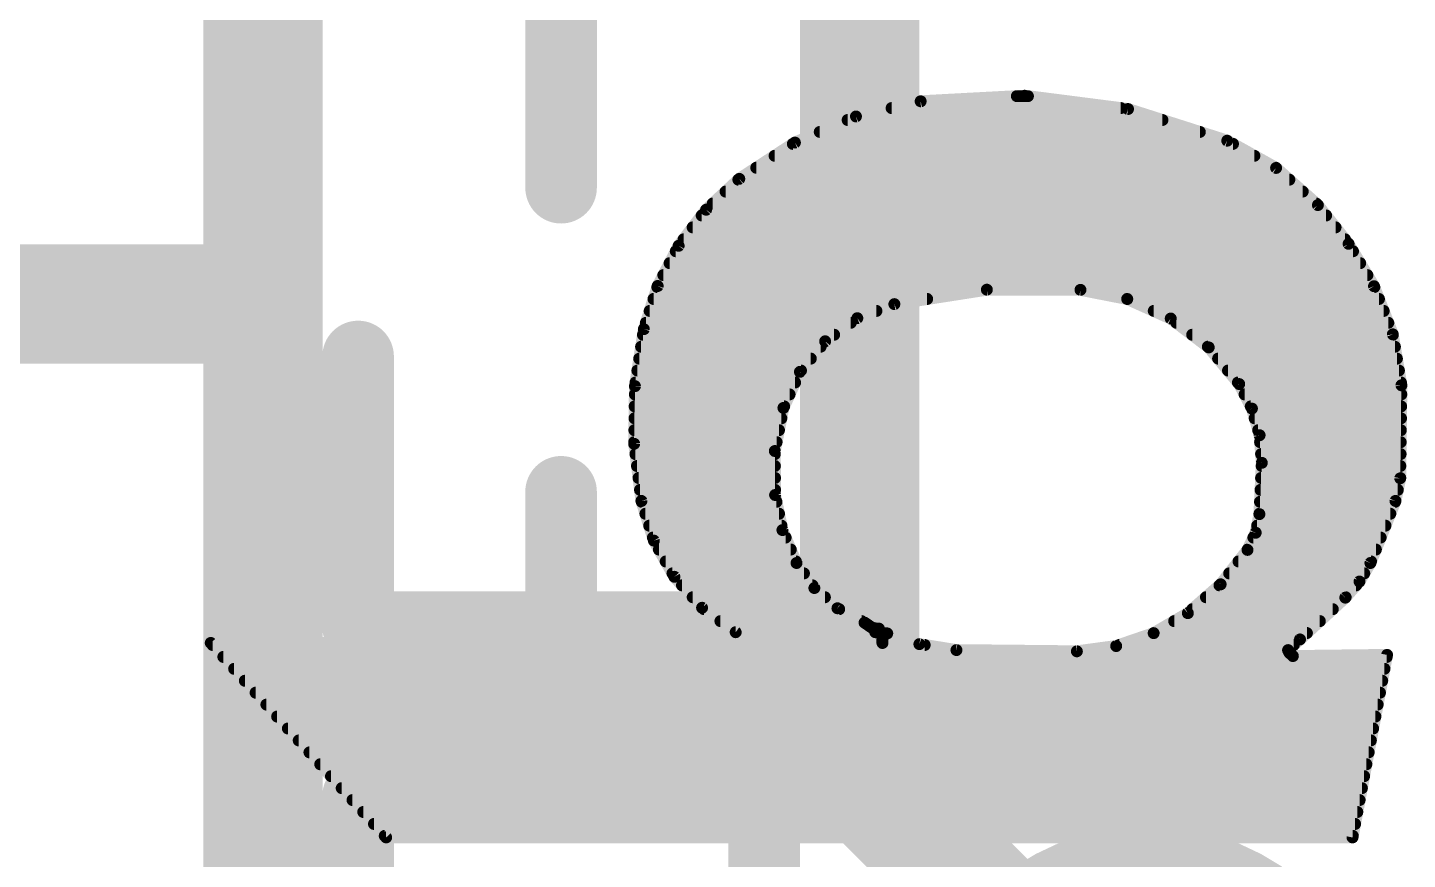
# Model space of a CAD drawing. Extents: x -0.1 to 15.4, y -0.1 to 24.3.
# Drawn here: x 5.214 to 8.151, y 5.436 to 7.207 of the extents above; entities that cross this region are included whole.
import ezdxf

# ---------------------------------------------------------------- set-up
doc = ezdxf.new("R2010")
doc.units = 0
for name, color, linetype in [('1', 12, 'CONTINUOUS'), ('18', 110, 'CONTINUOUS'), ('21', 41, 'CONTINUOUS'), ('22', 40, 'CONTINUOUS')]:
    doc.layers.add(name, color=color, linetype=linetype)

# ---------------------------------------------------------------- blocks, each defined once
blk = doc.blocks.new('ROUNDV')
at = {"const_width": 0.5}
blk.add_lwpolyline([(0, -0.25, 1), (0, 0.25, 1), (0, -0.25)], format="xyb", dxfattribs=at)

msp = doc.modelspace()

# ---------------------------------------------------------------- linework, layer by layer
at = {"layer": '1', "const_width": 0.254}
for points in [[(5.715, 6.619), (5.715, 10.0838)], [(6.985, 5.615), (6.985, 10.0838)], [(5.715, 6.619), (2.54, 6.619)], [(5.715, 1.905), (5.715, 6.619)], [(7.6, 5), (6.985, 5.615)]]:
    msp.add_lwpolyline(points, dxfattribs=at)
at = {"layer": '1', "const_width": 0.127}
for points in [[(5.7785, 6.619, 1), (5.6515, 6.619)], [(5.715, 6.5555, 1), (5.715, 6.6825)], [(5.6515, 6.619, 1), (5.7785, 6.619)], [(7.0299, 5.6599, 1), (6.9401, 5.5701)], [(6.9215, 5.615, 1), (7.0485, 5.615)]]:
    msp.add_lwpolyline(points, format="xyb", dxfattribs=at)
at = {"layer": '21', "const_width": 0.1524}
for points in [[(6.3496, 6.8663), (6.3496, 7.4425)], [(5.9175, 5.9308), (5.9175, 6.507)], [(6.3496, 5.9308), (6.3496, 6.2189)], [(6.7818, 5.9308), (5.9175, 5.9308)], [(5.9175, 5.5715), (5.9175, 4.9952)], [(6.7818, 4.9952), (6.7818, 5.5715)]]:
    msp.add_lwpolyline(points, dxfattribs=at)
at = {"layer": '21', "const_width": 0.0762}
for points in [[(6.3115, 6.8663, 1), (6.3877, 6.8663)], [(5.9556, 6.507, 1), (5.8794, 6.507)], [(6.3877, 6.2189, 1), (6.3115, 6.2189)], [(5.9175, 5.9689, 1), (5.9175, 5.8927)], [(6.7818, 5.8927, 1), (6.7818, 5.9689)], [(5.8794, 5.9308, 1), (5.9556, 5.9308)], [(6.3115, 5.9308, 1), (6.3877, 5.9308)], [(5.9556, 5.5715, 1), (5.8794, 5.5715)], [(6.8199, 5.5715, 1), (6.7437, 5.5715)]]:
    msp.add_lwpolyline(points, format="xyb", dxfattribs=at)
at = {"layer": '22', "const_width": 0.0254}
for points in [[(7.1151, 7.0503), (6.9775, 7.018)], [(7.3366, 7.0621), (7.1151, 7.0503)], [(7.32, 7.0612), (7.3435, 7.0612)], [(7.5566, 7.0338), (7.3366, 7.0621)], [(6.9775, 7.018), (6.8474, 6.9624)], [(6.9597, 7.0104), (7.63, 7.0104)], [(7.0533, 7.0358), (7.5411, 7.0358)], [(7.7679, 6.9664), (7.5566, 7.0338)], [(6.9003, 6.985), (7.7096, 6.985)], [(6.8474, 6.9624), (6.729, 6.8852)], [(6.8431, 6.9596), (7.7801, 6.9596)], [(7.8719, 6.9084), (7.7679, 6.9664)], [(6.8042, 6.9342), (7.8257, 6.9342)], [(6.7652, 6.9088), (7.8712, 6.9088)], [(7.9609, 6.8293), (7.8719, 6.9084)], [(6.729, 6.8852), (6.6583, 6.8194)], [(6.7271, 6.8834), (7.9001, 6.8834)], [(6.6725, 6.8326), (7.9572, 6.8326)], [(6.6998, 6.858), (7.9286, 6.858)], [(6.6583, 6.8194), (6.5999, 6.7426)], [(6.649, 6.8072), (7.9784, 6.8072)], [(8.0262, 6.7468), (7.9609, 6.8293)], [(6.6297, 6.7818), (7.9985, 6.7818)], [(6.6104, 6.7564), (8.0186, 6.7564)], [(8.0803, 6.6566), (8.0262, 6.7468)], [(6.5999, 6.7426), (6.5553, 6.657)], [(6.5938, 6.731), (8.0357, 6.731)], [(6.5806, 6.7056), (8.0509, 6.7056)], [(6.5553, 6.657), (6.5258, 6.5651)], [(6.5673, 6.6802), (8.0662, 6.6802)], [(8.1203, 6.5542), (8.0803, 6.6566)], [(6.5464, 6.6294), (7.129, 6.6294)], [(6.5545, 6.6548), (8.081, 6.6548)], [(7.0592, 6.6185), (7.2561, 6.6492)], [(7.2561, 6.6492), (7.4554, 6.6489)], [(7.4554, 6.6489), (7.555, 6.6294)], [(7.5548, 6.6294), (8.0909, 6.6294)], [(7.555, 6.6294), (7.6476, 6.5878)], [(6.5383, 6.604), (7.021, 6.604)], [(6.9803, 6.5886), (7.0592, 6.6185)], [(7.6115, 6.604), (8.1009, 6.604)], [(6.5301, 6.5786), (6.9664, 6.5786)], [(6.9118, 6.5394), (6.9803, 6.5886)], [(7.6476, 6.5878), (7.7284, 6.5264)], [(7.6597, 6.5786), (8.1108, 6.5786)], [(6.5258, 6.5651), (6.5069, 6.4438)], [(6.5239, 6.5532), (6.931, 6.5532)], [(6.8581, 6.4742), (6.9118, 6.5394)], [(7.6932, 6.5532), (8.1205, 6.5532)], [(8.1387, 6.4457), (8.1203, 6.5542)], [(6.52, 6.5278), (6.9022, 6.5278)], [(7.7266, 6.5278), (8.1248, 6.5278)], [(7.7284, 6.5264), (7.7933, 6.4483)], [(6.516, 6.5024), (6.8813, 6.5024)], [(7.7484, 6.5024), (8.1291, 6.5024)], [(6.5081, 6.4516), (6.8478, 6.4516)], [(6.5121, 6.477), (6.8604, 6.477)], [(6.823, 6.3975), (6.8581, 6.4742)], [(7.7695, 6.477), (8.1334, 6.477)], [(7.7906, 6.4516), (8.1377, 6.4516)], [(6.5069, 6.4438), (6.5052, 6.3211)], [(6.5067, 6.4262), (6.8361, 6.4262)], [(7.7933, 6.4483), (7.8205, 6.396)], [(7.8048, 6.4262), (8.1385, 6.4262)], [(8.1362, 6.2476), (8.1387, 6.4457)], [(6.5063, 6.4008), (6.8245, 6.4008)], [(6.8046, 6.3057), (6.823, 6.3975)], [(7.818, 6.4008), (8.1381, 6.4008)], [(7.8205, 6.396), (7.8368, 6.3394)], [(6.5059, 6.3754), (6.8186, 6.3754)], [(7.8264, 6.3754), (8.1378, 6.3754)], [(6.5056, 6.35), (6.8135, 6.35)], [(7.8337, 6.35), (8.1375, 6.35)], [(7.8368, 6.3394), (7.8415, 6.2806)], [(6.5052, 6.3246), (6.8084, 6.3246)], [(6.5052, 6.3211), (6.5207, 6.1994)], [(6.8052, 6.2121), (6.8046, 6.3057)], [(7.8379, 6.3246), (8.1372, 6.3246)], [(6.508, 6.2992), (6.8047, 6.2992)], [(7.8415, 6.2806), (7.8364, 6.1714)], [(7.84, 6.2992), (8.1369, 6.2992)], [(6.5112, 6.2738), (6.8048, 6.2738)], [(6.5145, 6.2484), (6.805, 6.2484)], [(7.84, 6.2484), (8.1362, 6.2484)], [(7.8412, 6.2738), (8.1365, 6.2738)], [(8.126, 6.1994), (8.1362, 6.2476)], [(6.5177, 6.223), (6.8051, 6.223)], [(7.8388, 6.223), (8.131, 6.223)], [(6.5207, 6.1994), (6.5471, 6.115)], [(6.5213, 6.1976), (6.8082, 6.1976)], [(6.8209, 6.1374), (6.8052, 6.2121)], [(7.8376, 6.1976), (8.1253, 6.1976)], [(8.0727, 6.0673), (8.126, 6.1994)], [(6.5292, 6.1722), (6.8136, 6.1722)], [(7.8364, 6.1714), (7.8285, 6.1317)], [(7.8364, 6.1722), (8.115, 6.1722)], [(6.5372, 6.1468), (6.8189, 6.1468)], [(6.8509, 6.0673), (6.8209, 6.1374)], [(7.8285, 6.1317), (7.811, 6.0952)], [(7.8315, 6.1468), (8.1048, 6.1468)], [(6.5451, 6.1214), (6.8277, 6.1214)], [(6.5471, 6.115), (6.5908, 6.038)], [(7.8235, 6.1214), (8.0945, 6.1214)], [(6.5579, 6.096), (6.8386, 6.096)], [(6.5723, 6.0706), (6.8495, 6.0706)], [(7.811, 6.0952), (7.7538, 6.022)], [(7.7918, 6.0706), (8.074, 6.0706)], [(7.8114, 6.096), (8.0843, 6.096)], [(6.5867, 6.0452), (6.8667, 6.0452)], [(6.8888, 6.0141), (6.8509, 6.0673)], [(7.772, 6.0452), (8.0596, 6.0452)], [(8.0494, 6.028), (8.0727, 6.0673)], [(6.5908, 6.038), (6.6498, 5.972)], [(6.6071, 6.0198), (6.8848, 6.0198)], [(6.938, 5.971), (6.8888, 6.0141)], [(7.7538, 6.022), (7.684, 5.9606)], [(7.7514, 6.0198), (8.0423, 6.0198)], [(8.0193, 5.9936), (8.0494, 6.028)], [(6.6298, 5.9944), (6.9113, 5.9944)], [(7.7225, 5.9944), (8.02, 5.9944)], [(7.9228, 5.9047), (8.0193, 5.9936)], [(6.6498, 5.972), (6.7214, 5.92)], [(6.654, 5.969), (6.9417, 5.969)], [(6.9957, 5.9403), (6.938, 5.971)], [(7.684, 5.9606), (7.6112, 5.918)], [(7.6936, 5.969), (7.9926, 5.969)], [(6.6889, 5.9436), (6.9895, 5.9436)], [(7.0033, 5.9352), (6.9957, 5.9403)], [(7.0114, 5.9296), (7.0033, 5.9352)], [(7.0211, 5.9276), (7.0114, 5.9296)], [(7.0186, 5.92), (7.0262, 5.9276)], [(7.0262, 5.9276), (7.0211, 5.9276)], [(7.6549, 5.9436), (7.965, 5.9436)], [(7.0338, 5.8971), (5.6038, 5.8971)], [(5.6038, 5.8971), (5.9772, 5.4831)], [(5.6077, 5.8928), (7.1237, 5.8928)], [(6.7214, 5.92), (7.0186, 5.92)], [(7.0344, 5.9135), (7.0338, 5.9098)], [(7.0338, 5.9098), (7.0338, 5.8971)], [(7.0368, 5.9165), (7.0344, 5.9135)], [(7.0403, 5.9179), (7.0368, 5.9165)], [(7.044, 5.9174), (7.0403, 5.9179)], [(7.1125, 5.8946), (7.044, 5.9174)], [(7.1913, 5.8819), (7.1125, 5.8946)], [(7.6112, 5.918), (7.5314, 5.8906)], [(7.5379, 5.8928), (7.9095, 5.8928)], [(7.6115, 5.9182), (7.9375, 5.9182)], [(7.8974, 5.8819), (7.9228, 5.9047)], [(5.6306, 5.8674), (8.1074, 5.8674)], [(7.4478, 5.8793), (7.1913, 5.8819)], [(7.5314, 5.8906), (7.4478, 5.8793)], [(7.8999, 5.8768), (7.8974, 5.8819)], [(7.9076, 5.8692), (7.8999, 5.8768)], [(8.1082, 5.8717), (7.9076, 5.8692)], [(8.0346, 5.4831), (8.1082, 5.8717)], [(5.6535, 5.842), (8.1026, 5.842)], [(5.6764, 5.8166), (8.0978, 5.8166)], [(5.6993, 5.7912), (8.093, 5.7912)], [(5.7222, 5.7658), (8.0881, 5.7658)], [(5.7451, 5.7404), (8.0833, 5.7404)], [(5.768, 5.715), (8.0785, 5.715)], [(5.791, 5.6896), (8.0737, 5.6896)], [(5.8139, 5.6642), (8.0689, 5.6642)], [(5.8368, 5.6388), (8.0641, 5.6388)], [(5.8597, 5.6134), (8.0593, 5.6134)], [(5.8826, 5.588), (8.0545, 5.588)], [(5.9055, 5.5626), (8.0497, 5.5626)], [(5.9284, 5.5372), (8.0448, 5.5372)], [(5.9513, 5.5118), (8.04, 5.5118)], [(5.9742, 5.4864), (8.0352, 5.4864)], [(5.9772, 5.4831), (8.0346, 5.4831)]]:
    msp.add_lwpolyline(points, dxfattribs=at)
at = {"layer": '22', "const_width": 0.0127}
for points in [[(7.1148, 7.0566, 1), (7.1154, 7.044)], [(7.1166, 7.0441, 1), (7.1136, 7.0565)], [(7.32, 7.0676, 1), (7.32, 7.0549)], [(7.3374, 7.0684, 1), (7.3358, 7.0558)], [(7.3369, 7.0557, 1), (7.3363, 7.0684)], [(7.3435, 7.0549, 1), (7.3435, 7.0676)], [(6.9597, 7.0168, 1), (6.9597, 7.0041)], [(6.976, 7.0242, 1), (6.9789, 7.0118)], [(6.9799, 7.0122, 1), (6.975, 7.0238)], [(7.0533, 7.0422, 1), (7.0533, 7.0294)], [(7.5411, 7.0294, 1), (7.5411, 7.0422)], [(7.5585, 7.0399, 1), (7.5547, 7.0278)], [(7.5558, 7.0275, 1), (7.5574, 7.0401)], [(7.63, 7.0041, 1), (7.63, 7.0168)], [(6.9003, 6.9914, 1), (6.9003, 6.9787)], [(7.7096, 6.9787, 1), (7.7096, 6.9914)], [(6.8431, 6.966, 1), (6.8431, 6.9532)], [(6.845, 6.9682, 1), (6.8499, 6.9566)], [(6.8509, 6.9571, 1), (6.844, 6.9677)], [(7.771, 6.9719, 1), (7.7648, 6.9609)], [(7.766, 6.9604, 1), (7.7698, 6.9724)], [(7.7801, 6.9532, 1), (7.7801, 6.966)], [(6.8042, 6.9406, 1), (6.8042, 6.9279)], [(7.8257, 6.9279, 1), (7.8257, 6.9406)], [(6.7652, 6.9152, 1), (6.7652, 6.9024)], [(7.8761, 6.9132, 1), (7.8677, 6.9037)], [(7.8688, 6.9029, 1), (7.875, 6.914)], [(7.8712, 6.9024, 1), (7.8712, 6.9152)], [(6.7271, 6.8898, 1), (6.7271, 6.877)], [(6.7255, 6.8905, 1), (6.7325, 6.8799)], [(6.7333, 6.8806, 1), (6.7247, 6.8898)], [(7.9001, 6.877, 1), (7.9001, 6.8898)], [(6.6725, 6.839, 1), (6.6725, 6.8262)], [(6.6998, 6.8644, 1), (6.6998, 6.8517)], [(7.9286, 6.8517, 1), (7.9286, 6.8644)], [(7.9572, 6.8262, 1), (7.9572, 6.839)], [(6.649, 6.8136, 1), (6.649, 6.8008)], [(6.654, 6.8241, 1), (6.6627, 6.8148)], [(6.6634, 6.8156, 1), (6.6533, 6.8233)], [(7.9659, 6.8332, 1), (7.9559, 6.8254)], [(7.9567, 6.8246, 1), (7.9651, 6.834)], [(7.9784, 6.8008, 1), (7.9784, 6.8136)], [(6.6297, 6.7882, 1), (6.6297, 6.7755)], [(7.9985, 6.7755, 1), (7.9985, 6.7882)], [(6.6104, 6.7628, 1), (6.6104, 6.75)], [(8.0186, 6.75, 1), (8.0186, 6.7628)], [(8.0317, 6.7501, 1), (8.0208, 6.7436)], [(8.0212, 6.7429, 1), (8.0312, 6.7508)], [(6.5938, 6.7374, 1), (6.5938, 6.7247)], [(6.5948, 6.7465, 1), (6.6049, 6.7388)], [(6.6055, 6.7397, 1), (6.5942, 6.7456)], [(8.0357, 6.7247, 1), (8.0357, 6.7374)], [(6.5806, 6.712, 1), (6.5806, 6.6993)], [(8.0509, 6.6993, 1), (8.0509, 6.712)], [(6.5613, 6.6551, 1), (6.5492, 6.659)], [(6.5673, 6.6866, 1), (6.5673, 6.6738)], [(8.0662, 6.6738, 1), (8.0662, 6.6866)], [(8.0862, 6.6589, 1), (8.0744, 6.6543)], [(6.5464, 6.6358, 1), (6.5464, 6.6231)], [(6.5545, 6.6612, 1), (6.5545, 6.6485)], [(6.5496, 6.66, 1), (6.5609, 6.6541)], [(7.129, 6.6231, 1), (7.129, 6.6358)], [(7.2561, 6.6556, 1), (7.2561, 6.6429)], [(7.2571, 6.643, 1), (7.2551, 6.6555)], [(7.4566, 6.6551, 1), (7.4542, 6.6427)], [(7.4554, 6.6426, 1), (7.4554, 6.6552)], [(7.5548, 6.6358, 1), (7.5548, 6.6231)], [(7.5576, 6.6351, 1), (7.5524, 6.6236)], [(7.5538, 6.6231, 1), (7.5562, 6.6356)], [(8.0749, 6.6533, 1), (8.0857, 6.6599)], [(8.081, 6.6485, 1), (8.081, 6.6612)], [(8.0909, 6.6231, 1), (8.0909, 6.6358)], [(6.5383, 6.6104, 1), (6.5383, 6.5976)], [(7.021, 6.5976, 1), (7.021, 6.6104)], [(7.0582, 6.6248, 1), (7.0602, 6.6122)], [(7.0615, 6.6126, 1), (7.0569, 6.6244)], [(7.6115, 6.6104, 1), (7.6115, 6.5976)], [(8.1009, 6.5976, 1), (8.1009, 6.6104)], [(6.5301, 6.585, 1), (6.5301, 6.5723)], [(6.9664, 6.5723, 1), (6.9664, 6.585)], [(6.9781, 6.5945, 1), (6.9826, 6.5826)], [(6.984, 6.5834, 1), (6.9766, 6.5937)], [(7.6515, 6.5929, 1), (7.6438, 6.5827)], [(7.645, 6.582, 1), (7.6502, 6.5936)], [(7.6597, 6.585, 1), (7.6597, 6.5723)], [(8.1108, 6.5723, 1), (8.1108, 6.585)], [(6.5239, 6.5596, 1), (6.5239, 6.5469)], [(6.5321, 6.5641, 1), (6.5195, 6.5661)], [(6.5198, 6.567, 1), (6.5318, 6.5632)], [(6.9167, 6.5353, 1), (6.9069, 6.5434)], [(6.931, 6.5469, 1), (6.931, 6.5596)], [(7.6932, 6.5596, 1), (7.6932, 6.5469)], [(8.1266, 6.5552, 1), (8.1141, 6.5531)], [(8.1144, 6.5518, 1), (8.1263, 6.5565)], [(8.1205, 6.5469, 1), (8.1205, 6.5596)], [(6.52, 6.5342, 1), (6.52, 6.5214)], [(6.9022, 6.5214, 1), (6.9022, 6.5342)], [(6.9081, 6.5445, 1), (6.9155, 6.5342)], [(7.7266, 6.5342, 1), (7.7266, 6.5214)], [(7.7333, 6.5304, 1), (7.7236, 6.5223)], [(7.7246, 6.5213, 1), (7.7323, 6.5314)], [(8.1248, 6.5214, 1), (8.1248, 6.5342)], [(6.516, 6.5088, 1), (6.516, 6.4961)], [(6.8813, 6.4961, 1), (6.8813, 6.5088)], [(7.7484, 6.5088, 1), (7.7484, 6.4961)], [(8.1291, 6.4961, 1), (8.1291, 6.5088)], [(6.5081, 6.458, 1), (6.5081, 6.4452)], [(6.5121, 6.4834, 1), (6.5121, 6.4707)], [(6.8478, 6.4452, 1), (6.8478, 6.458)], [(6.8532, 6.4783, 1), (6.863, 6.4702)], [(6.8639, 6.4716, 1), (6.8523, 6.4769)], [(6.8604, 6.4707, 1), (6.8604, 6.4834)], [(7.7695, 6.4834, 1), (7.7695, 6.4707)], [(7.7906, 6.458, 1), (7.7906, 6.4452)], [(8.1334, 6.4707, 1), (8.1334, 6.4834)], [(8.1377, 6.4452, 1), (8.1377, 6.458)], [(6.5067, 6.4326, 1), (6.5067, 6.4199)], [(6.5132, 6.4438, 1), (6.5005, 6.4439)], [(6.5006, 6.4448, 1), (6.5132, 6.4429)], [(6.8361, 6.4199, 1), (6.8361, 6.4326)], [(7.7989, 6.4512, 1), (7.7877, 6.4454)], [(7.7884, 6.4442, 1), (7.7982, 6.4524)], [(7.8048, 6.4326, 1), (7.8048, 6.4199)], [(8.145, 6.4456, 1), (8.1324, 6.4458)], [(8.1324, 6.4446, 1), (8.145, 6.4468)], [(8.1385, 6.4199, 1), (8.1385, 6.4326)], [(6.5063, 6.4072, 1), (6.5063, 6.3944)], [(6.8172, 6.4001, 1), (6.8288, 6.3949)], [(6.8292, 6.3963, 1), (6.8168, 6.3987)], [(6.8245, 6.3944, 1), (6.8245, 6.4072)], [(7.818, 6.4072, 1), (7.818, 6.3944)], [(7.8266, 6.3978, 1), (7.8144, 6.3942)], [(7.8148, 6.3931, 1), (7.8261, 6.3989)], [(8.1381, 6.3944, 1), (8.1381, 6.4072)], [(6.5059, 6.3818, 1), (6.5059, 6.369)], [(6.8186, 6.369, 1), (6.8186, 6.3818)], [(7.8264, 6.3818, 1), (7.8264, 6.369)], [(8.1378, 6.369, 1), (8.1378, 6.3818)], [(6.5056, 6.3564, 1), (6.5056, 6.3437)], [(6.8135, 6.3437, 1), (6.8135, 6.3564)], [(7.8337, 6.3564, 1), (7.8337, 6.3437)], [(7.8431, 6.3399, 1), (7.8304, 6.3388)], [(7.8307, 6.3376, 1), (7.8429, 6.3411)], [(8.1375, 6.3437, 1), (8.1375, 6.3564)], [(6.5052, 6.331, 1), (6.5052, 6.3182)], [(6.4988, 6.3212, 1), (6.5115, 6.321)], [(6.5115, 6.3219, 1), (6.4989, 6.3203)], [(6.811, 6.3058, 1), (6.7983, 6.3057)], [(6.8084, 6.3182, 1), (6.8084, 6.331)], [(7.8379, 6.331, 1), (7.8379, 6.3182)], [(8.1372, 6.3182, 1), (8.1372, 6.331)], [(6.508, 6.3056, 1), (6.508, 6.2928)], [(6.7984, 6.307, 1), (6.8108, 6.3045)], [(6.8047, 6.2928, 1), (6.8047, 6.3056)], [(7.84, 6.3056, 1), (7.84, 6.2928)], [(7.8352, 6.2801, 1), (7.8478, 6.2811)], [(7.8478, 6.2803, 1), (7.8352, 6.2809)], [(8.1369, 6.2928, 1), (8.1369, 6.3056)], [(6.5112, 6.2802, 1), (6.5112, 6.2675)], [(6.5145, 6.2548, 1), (6.5145, 6.242)], [(6.8048, 6.2675, 1), (6.8048, 6.2802)], [(6.805, 6.242, 1), (6.805, 6.2548)], [(7.84, 6.2548, 1), (7.84, 6.242)], [(7.8412, 6.2802, 1), (7.8412, 6.2675)], [(8.1424, 6.2463, 1), (8.13, 6.2489)], [(8.1362, 6.242, 1), (8.1362, 6.2548)], [(8.1365, 6.2675, 1), (8.1365, 6.2802)], [(6.5177, 6.2294, 1), (6.5177, 6.2166)], [(6.8051, 6.2166, 1), (6.8051, 6.2294)], [(7.8388, 6.2294, 1), (7.8388, 6.2166)], [(8.1299, 6.2477, 1), (8.1425, 6.2475)], [(8.131, 6.2166, 1), (8.131, 6.2294)], [(6.5268, 6.2013, 1), (6.5146, 6.1975)], [(6.5144, 6.1986, 1), (6.527, 6.2002)], [(6.5213, 6.204, 1), (6.5213, 6.1913)], [(6.8114, 6.2134, 1), (6.799, 6.2108)], [(6.7989, 6.2121, 1), (6.8115, 6.2121)], [(6.8082, 6.1913, 1), (6.8082, 6.204)], [(7.8376, 6.204, 1), (7.8376, 6.1913)], [(8.1198, 6.2007, 1), (8.1322, 6.1981)], [(8.1319, 6.197, 1), (8.1201, 6.2018)], [(8.1253, 6.1913, 1), (8.1253, 6.204)], [(6.5292, 6.1786, 1), (6.5292, 6.1658)], [(6.8136, 6.1658, 1), (6.8136, 6.1786)], [(7.8364, 6.1786, 1), (7.8364, 6.1658)], [(7.8301, 6.1717, 1), (7.8427, 6.1711)], [(7.8426, 6.1702, 1), (7.8302, 6.1726)], [(8.115, 6.1658, 1), (8.115, 6.1786)], [(6.5372, 6.1532, 1), (6.5372, 6.1405)], [(6.8267, 6.1399, 1), (6.815, 6.1349)], [(6.8147, 6.1361, 1), (6.8271, 6.1387)], [(6.8189, 6.1405, 1), (6.8189, 6.1532)], [(7.8342, 6.129, 1), (7.8227, 6.1345)], [(7.8315, 6.1532, 1), (7.8315, 6.1405)], [(8.1048, 6.1405, 1), (8.1048, 6.1532)], [(6.5451, 6.1278, 1), (6.5451, 6.1151)], [(6.5527, 6.1181, 1), (6.5416, 6.1118)], [(6.5411, 6.1131, 1), (6.5532, 6.1168)], [(6.8277, 6.1151, 1), (6.8277, 6.1278)], [(7.8235, 6.1278, 1), (7.8235, 6.1151)], [(7.8222, 6.133, 1), (7.8347, 6.1305)], [(8.0945, 6.1151, 1), (8.0945, 6.1278)], [(6.5579, 6.1024, 1), (6.5579, 6.0896)], [(6.5723, 6.077, 1), (6.5723, 6.0643)], [(6.8386, 6.0896, 1), (6.8386, 6.1024)], [(6.8495, 6.0643, 1), (6.8495, 6.077)], [(7.7918, 6.077, 1), (7.7918, 6.0643)], [(7.8053, 6.0979, 1), (7.8167, 6.0925)], [(7.8114, 6.1024, 1), (7.8114, 6.0896)], [(7.816, 6.0913, 1), (7.806, 6.0991)], [(8.074, 6.0643, 1), (8.074, 6.077)], [(8.0843, 6.0896, 1), (8.0843, 6.1024)], [(6.5867, 6.0516, 1), (6.5867, 6.0389)], [(6.8561, 6.071, 1), (6.8457, 6.0636)], [(6.8451, 6.0648, 1), (6.8567, 6.0698)], [(6.8667, 6.0389, 1), (6.8667, 6.0516)], [(7.772, 6.0516, 1), (7.772, 6.0389)], [(8.0596, 6.0389, 1), (8.0596, 6.0516)], [(8.0668, 6.0697, 1), (8.0786, 6.0649)], [(8.0782, 6.0641, 1), (8.0672, 6.0705)], [(6.5956, 6.0422, 1), (6.5861, 6.0338)], [(6.5853, 6.0349, 1), (6.5964, 6.0411)], [(6.6071, 6.0262, 1), (6.6071, 6.0134)], [(6.893, 6.0188, 1), (6.8847, 6.0093)], [(6.8837, 6.0104, 1), (6.894, 6.0178)], [(6.8848, 6.0134, 1), (6.8848, 6.0262)], [(7.7514, 6.0262, 1), (7.7514, 6.0134)], [(7.7488, 6.0259, 1), (7.7588, 6.018)], [(7.758, 6.0172, 1), (7.7496, 6.0267)], [(8.0423, 6.0134, 1), (8.0423, 6.0262)], [(8.044, 6.0312, 1), (8.0549, 6.0247)], [(8.0542, 6.0238, 1), (8.0447, 6.0321)], [(6.6298, 6.0008, 1), (6.6298, 5.9881)], [(6.9113, 5.9881, 1), (6.9113, 6.0008)], [(7.7225, 6.0008, 1), (7.7225, 5.9881)], [(8.0145, 5.9978, 1), (8.0241, 5.9894)], [(8.0236, 5.9889, 1), (8.015, 5.9983)], [(8.02, 5.9881, 1), (8.02, 6.0008)], [(6.6535, 5.9772, 1), (6.6461, 5.9669)], [(6.6451, 5.9678, 1), (6.6545, 5.9763)], [(6.654, 5.9754, 1), (6.654, 5.9627)], [(6.941, 5.9766, 1), (6.935, 5.9654)], [(6.9338, 5.9662, 1), (6.9422, 5.9757)], [(6.9417, 5.9627, 1), (6.9417, 5.9754)], [(7.6798, 5.9654, 1), (7.6882, 5.9558)], [(7.6872, 5.9551, 1), (7.6808, 5.9661)], [(7.6936, 5.9754, 1), (7.6936, 5.9627)], [(7.9926, 5.9627, 1), (7.9926, 5.9754)], [(6.6889, 5.95, 1), (6.6889, 5.9372)], [(6.9992, 5.9456, 1), (6.9922, 5.935)], [(6.9895, 5.9372, 1), (6.9895, 5.95)], [(6.9927, 5.9347, 1), (6.9987, 5.9459)], [(7.0069, 5.9404, 1), (6.9997, 5.93)], [(6.9998, 5.9299, 1), (7.0068, 5.9405)], [(7.0127, 5.9358, 1), (7.0102, 5.9234)], [(7.0078, 5.9244, 1), (7.015, 5.9348)], [(7.0211, 5.934, 1), (7.0211, 5.9212)], [(7.0198, 5.9214, 1), (7.0224, 5.9338)], [(7.0307, 5.9231, 1), (7.0217, 5.9321)], [(7.0262, 5.9212, 1), (7.0262, 5.934)], [(7.6549, 5.95, 1), (7.6549, 5.9372)], [(7.965, 5.9372, 1), (7.965, 5.95)], [(5.6038, 5.9035, 1), (5.6038, 5.8907)], [(5.6085, 5.9014, 1), (5.5991, 5.8928)], [(5.6077, 5.8992, 1), (5.6077, 5.8864)], [(6.7214, 5.9264, 1), (6.7214, 5.9136)], [(6.7177, 5.9149, 1), (6.7251, 5.9251)], [(7.0141, 5.9245, 1), (7.0231, 5.9155)], [(7.0186, 5.9136, 1), (7.0186, 5.9264)], [(7.0402, 5.9098, 1), (7.0274, 5.9098)], [(7.0275, 5.9108, 1), (7.0401, 5.9088)], [(7.0407, 5.9125, 1), (7.0281, 5.9145)], [(7.0294, 5.9175, 1), (7.0394, 5.9096)], [(7.0344, 5.9224, 1), (7.0391, 5.9106)], [(7.0417, 5.9125, 1), (7.0318, 5.9204)], [(7.0338, 5.8907, 1), (7.0338, 5.9035)], [(7.0411, 5.9242, 1), (7.0394, 5.9116)], [(7.046, 5.9234, 1), (7.042, 5.9114)], [(7.0426, 5.912, 1), (7.0379, 5.9238)], [(7.0432, 5.9111, 1), (7.0448, 5.9237)], [(7.1135, 5.9009, 1), (7.1115, 5.8883)], [(7.1105, 5.8886, 1), (7.1145, 5.9006)], [(7.1237, 5.8864, 1), (7.1237, 5.8992)], [(7.5379, 5.8992, 1), (7.5379, 5.8864)], [(7.608, 5.9235, 1), (7.6144, 5.9125)], [(7.6115, 5.9246, 1), (7.6115, 5.9119)], [(7.6132, 5.912, 1), (7.6091, 5.924)], [(7.9095, 5.8864, 1), (7.9095, 5.8992)], [(7.9185, 5.9094, 1), (7.9271, 5.9)], [(7.927, 5.9, 1), (7.9186, 5.9094)], [(7.9375, 5.9119, 1), (7.9375, 5.9246)], [(5.6306, 5.8738, 1), (5.6306, 5.861)], [(7.0274, 5.8971, 1), (7.0402, 5.8971)], [(7.1914, 5.8882, 1), (7.1912, 5.8756)], [(7.1903, 5.8756, 1), (7.1923, 5.8882)], [(7.447, 5.8856, 1), (7.4486, 5.873)], [(7.4477, 5.873, 1), (7.4479, 5.8856)], [(7.5293, 5.8966, 1), (7.5335, 5.8846)], [(7.5323, 5.8843, 1), (7.5306, 5.8969)], [(7.9031, 5.8847, 1), (7.8917, 5.8791)], [(7.8932, 5.8866, 1), (7.9016, 5.8772)], [(7.9044, 5.8813, 1), (7.8954, 5.8723)], [(7.8942, 5.874, 1), (7.9056, 5.8796)], [(7.9075, 5.8755, 1), (7.9077, 5.8629)], [(7.9031, 5.8647, 1), (7.9121, 5.8737)], [(8.1144, 5.8705, 1), (8.102, 5.8729)], [(8.1074, 5.861, 1), (8.1074, 5.8738)], [(8.1083, 5.8654, 1), (8.1081, 5.878)], [(5.6535, 5.8484, 1), (5.6535, 5.8357)], [(8.1026, 5.8357, 1), (8.1026, 5.8484)], [(5.6764, 5.823, 1), (5.6764, 5.8102)], [(8.0978, 5.8102, 1), (8.0978, 5.823)], [(5.6993, 5.7976, 1), (5.6993, 5.7848)], [(8.093, 5.7848, 1), (8.093, 5.7976)], [(5.7222, 5.7722, 1), (5.7222, 5.7595)], [(8.0881, 5.7595, 1), (8.0881, 5.7722)], [(5.7451, 5.7468, 1), (5.7451, 5.734)], [(8.0833, 5.734, 1), (8.0833, 5.7468)], [(5.768, 5.7214, 1), (5.768, 5.7086)], [(5.791, 5.696, 1), (5.791, 5.6833)], [(8.0737, 5.6833, 1), (8.0737, 5.696)], [(8.0785, 5.7086, 1), (8.0785, 5.7214)], [(5.8139, 5.6706, 1), (5.8139, 5.6578)], [(8.0689, 5.6578, 1), (8.0689, 5.6706)], [(5.8368, 5.6452, 1), (5.8368, 5.6325)], [(8.0641, 5.6325, 1), (8.0641, 5.6452)], [(5.8597, 5.6198, 1), (5.8597, 5.6071)], [(8.0593, 5.6071, 1), (8.0593, 5.6198)], [(5.8826, 5.5944, 1), (5.8826, 5.5816)], [(8.0545, 5.5816, 1), (8.0545, 5.5944)], [(5.9055, 5.569, 1), (5.9055, 5.5563)], [(8.0497, 5.5563, 1), (8.0497, 5.569)], [(5.9284, 5.5436, 1), (5.9284, 5.5309)], [(5.9513, 5.5182, 1), (5.9513, 5.5054)], [(8.04, 5.5054, 1), (8.04, 5.5182)], [(8.0448, 5.5309, 1), (8.0448, 5.5436)], [(5.9742, 5.4928, 1), (5.9742, 5.4801)], [(5.9772, 5.4895, 1), (5.9772, 5.4768)], [(5.9725, 5.4788, 1), (5.9819, 5.4874)], [(8.0346, 5.4768, 1), (8.0346, 5.4895)], [(8.0352, 5.4801, 1), (8.0352, 5.4928)], [(8.0284, 5.4843, 1), (8.0408, 5.4819)]]:
    msp.add_lwpolyline(points, format="xyb", dxfattribs=at)

# ---------------------------------------------------------------- block references
at = {"layer": '18', "xscale": 1.016, "yscale": 1.016}
msp.add_blockref('ROUNDV', (7.6, 5), dxfattribs=at)
msp.add_blockref('ROUNDV', (7.6, 5), dxfattribs=at)

doc.saveas('drawing.dxf')
